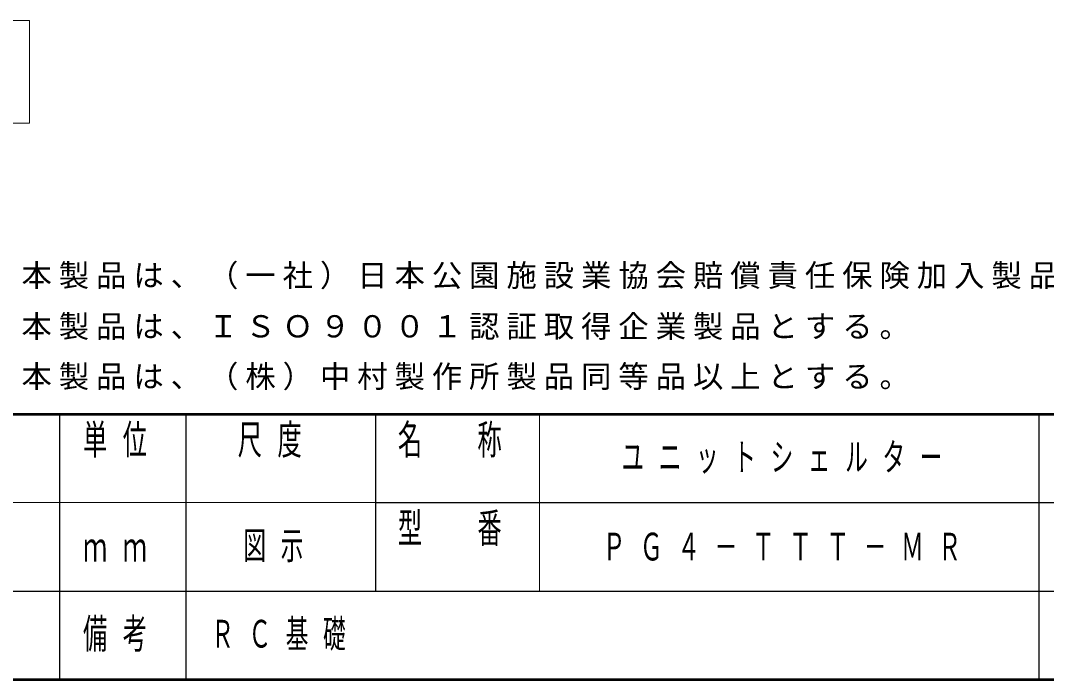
# Model space of a CAD drawing. Units: millimetres on the paper, scale 1:50. Extents: x -365 to 10, y -38 to 257.
# Drawn here: x -210.6 to -129.4, y 0 to 52.2 of the extents above; entities that cross this region are included whole.
import ezdxf

# ---------------------------------------------------------------- set-up
doc = ezdxf.new("R2010")
doc.units = ezdxf.units.MM
doc.layers.add('LY_1', color=7, linetype='Continuous', lineweight=25)
doc.layers.add('LY_2', color=7, linetype='Continuous', lineweight=13)
doc.styles.add('ＭＳ ゴシック', font='')
doc.styles.get('ＭＳ ゴシック').set_extended_font_data('MS Gothic')

msp = doc.modelspace()

# ---------------------------------------------------------------- linework, layer by layer
at = {"layer": 'LY_1', "lineweight": 13}
for p, q in [((-209.891, 52.163), (-252.691, 52.163)), ((-209.891, 44.03), (-209.891, 52.163)), ((-252.691, 44.03), (-209.891, 44.03))]:
    msp.add_line(p, q, dxfattribs=at)
at = {"layer": 'LY_2', "lineweight": 50}
for p, q in [((-365, 21), (0, 21)), ((-365, 0), (0, 0))]:
    msp.add_line(p, q, dxfattribs=at)
at = {"layer": 'LY_2', "color": 211, "lineweight": 25}
for p, q in [((-207.5, 21), (-207.5, 0)), ((-197.5, 21), (-197.5, 7)), ((-182.5, 21), (-182.5, 7)), ((-130, 21), (-130, 0)), ((-182.5, 14), (-70, 14)), ((-237.5, 7), (0, 7))]:
    msp.add_line(p, q, dxfattribs=at)
at = {"layer": 'LY_2'}
for p, q in [((-169.5, 21), (-169.5, 7)), ((-237.5, 14), (-182.5, 14))]:
    msp.add_line(p, q, dxfattribs=at)
at = {"layer": 'LY_2', "lineweight": 25}
msp.add_line((-197.5, 7), (-197.5, 0), dxfattribs=at)

# ---------------------------------------------------------------- texts
at = {"layer": 'LY_1', "style": 'ＭＳ ゴシック'}
for s, insert, char_height, attachment_point in [('\\T1.23;本製品は、（一社）日本公園施設業協会賠償責任保険加入製品とする。', (-210.515, 30.88), 1.76, 7), ('\\T1.23;本製品は、ＩＳＯ９００１認証取得企業製品とする。', (-210.515, 26.88), 1.76, 7), ('\\T1.23;本製品は、（株）中村製作所製品同等品以上とする。', (-210.515, 22.88), 1.76, 7), ('\\T1.64;\\W0.6;ユニットシェルター', (-149.75, 17.5), 2.199, 5), ('\\T1.64;\\W0.6;図示', (-190, 10.5), 2.199, 5), ('\\T1.64;\\W0.6;ＰＧ４－ＴＴＴ－ＭＲ', (-149.75, 10.5), 2.199, 5), ('\\T1.64;\\W0.6;ＲＣ基礎', (-195.5, 3.5), 2.199, 4)]:
    msp.add_mtext(s, dxfattribs=dict(at, insert=insert, char_height=char_height, attachment_point=attachment_point))
at = {"layer": 'LY_2', "color": 4, "char_height": 2.346, "style": 'ＭＳ ゴシック'}
for s, insert, attachment_point in [('\\T1.64;\\W0.6;単位', (-202.5, 20.167), 2), ('\\T1.64;\\W0.6;尺度', (-190.25, 20.167), 2), ('\\T1.64;\\W0.6;名\u3000称', (-176, 20.167), 2), ('\\T1.64;\\W0.6;型\u3000番', (-176, 13.167), 2), ('\\T1.64;\\W0.6;ｍｍ', (-202.5, 10.5), 5), ('\\T1.64;\\W0.6;備考', (-202.5, 3.5), 5)]:
    msp.add_mtext(s, dxfattribs=dict(at, insert=insert, attachment_point=attachment_point))

doc.saveas('drawing.dxf')
